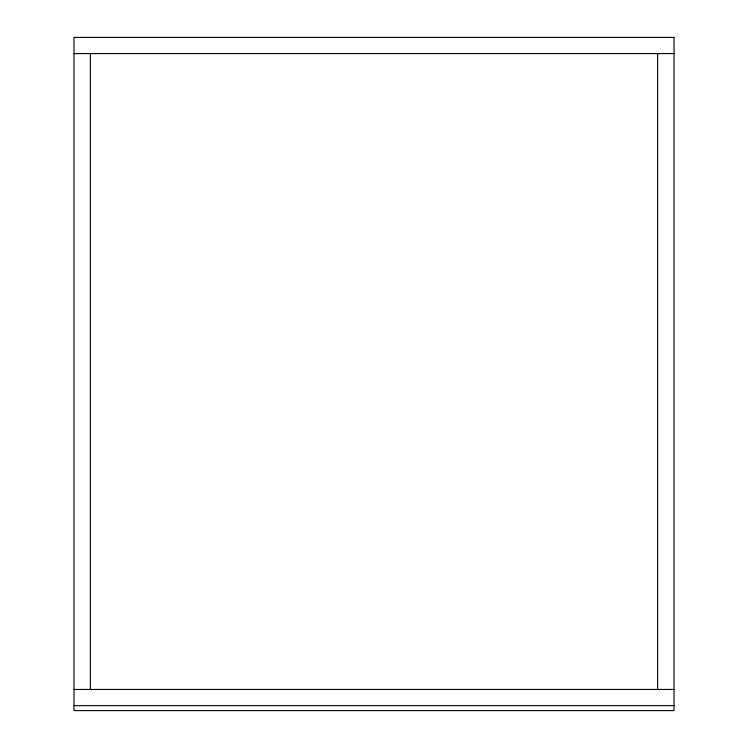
<?xml version="1.0" encoding="UTF-8"?>
<svg xmlns="http://www.w3.org/2000/svg" width="748" height="748" viewBox="0 0 748 748"><rect width="100%" height="100%" fill="white"/><g stroke="black" fill="none" stroke-linecap="round" stroke-linejoin="round"><path stroke-width="1.12" d="M73.987 53.575L674.013 53.575M73.987 689.45L674.013 689.45M73.987 705.626L674.013 705.626M657.642 53.575L657.642 689.45M90.358 53.575L90.358 689.45M674.013 37.4L73.987 37.4L73.987 710.6L674.013 710.6L674.013 37.4"/></g></svg>
